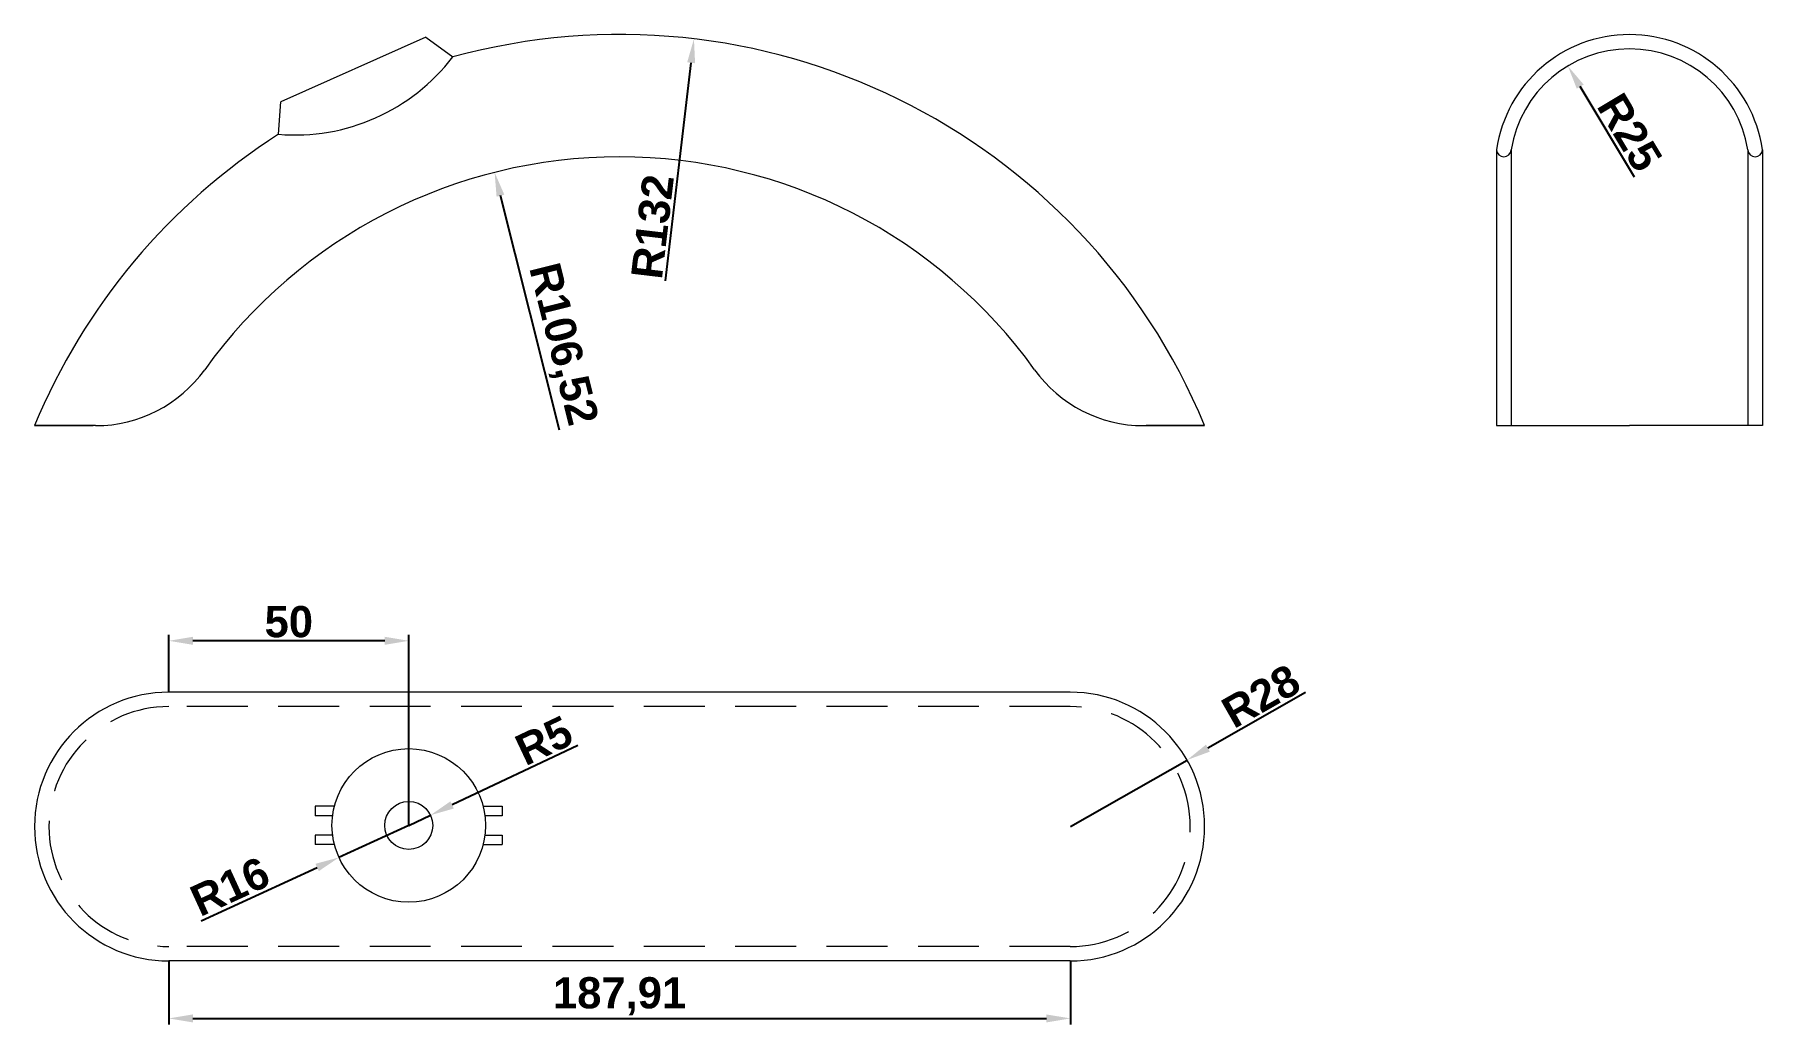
# Model space of a CAD drawing. Header units: millimetres. Extents: x 87 to 447, y 119 to 325.
import ezdxf

# ---------------------------------------------------------------- set-up
doc = ezdxf.new("R2010")
doc.units = ezdxf.units.MM
doc.linetypes.add('TRAZOS', pattern=[19.05, 12.7, -6.35])
for name, color, linetype, lineweight in [('01_Contornos', 7, 'Continuous', 20), ('02_Ocultas', 4, 'TRAZOS', 20), ('04_Cotas', 3, 'Continuous', 18)]:
    doc.layers.add(name, color=color, linetype=linetype, lineweight=lineweight)
doc.styles.add('EstiloCota', font='arialbd.ttf', dxfattribs={"height": 6.5})
doc.dimstyles.new('CotasUNE', dxfattribs={"dimtxt": 4.5, "dimasz": 5, "dimexe": 1.25, "dimexo": 0, "dimtad": 1, "dimtxsty": 'EstiloCota', "dimcen": 2.5, "dimclrd": 256, "dimclrt": 256, "dimadec": 0, "dimazin": 0, "dimtfac": 1, "dimtmove": 0, "dimatfit": 3, "dimfxl": 1, "dimarcsym": 0})

# ---------------------------------------------------------------- blocks, each defined once
blk = doc.blocks.new('*D5')
at = {"layer": '04_Cotas', "lineweight": -2, "transparency": 16777216}
blk.add_line((196.08, 242.74), (183.74, 291.64), dxfattribs=at)
at = {"layer": '04_Cotas', "transparency": 16777216}
blk.add_solid([(184.55, 291.84), (182.93, 291.43), (182.52, 296.48)], dxfattribs=at)
at = {"layer": 'Defpoints', "color": 0}
for p in [(182.52, 296.48), (208.57, 193.2)]:
    blk.add_point(p, dxfattribs=at)
at = {"layer": '04_Cotas', "transparency": 16777216, "insert": (196.34, 260.57), "char_height": 6.5, "attachment_point": 5, "rotation": 284.1604, "style": 'EstiloCota'}
blk.add_mtext('R106,52', dxfattribs=at)
blk = doc.blocks.new('*D6')
at = {"layer": '04_Cotas', "lineweight": -2, "transparency": 16777216}
blk.add_line((420.1, 295.52), (408.81, 314.36), dxfattribs=at)
at = {"layer": '04_Cotas', "transparency": 16777216}
blk.add_solid([(409.53, 314.79), (408.1, 313.93), (406.24, 318.65)], dxfattribs=at)
at = {"layer": 'Defpoints', "color": 0}
for p in [(406.24, 318.65), (419.09, 297.2)]:
    blk.add_point(p, dxfattribs=at)
at = {"layer": '04_Cotas', "transparency": 16777216, "insert": (419.12, 304.82), "char_height": 6.5, "attachment_point": 5, "rotation": 300.919, "style": 'EstiloCota'}
blk.add_mtext('R25', dxfattribs=at)
blk = doc.blocks.new('*D7')
at = {"layer": '04_Cotas', "lineweight": -2, "transparency": 16777216}
for p, q in [((351.54, 188.09), (331.2, 176.51)), ((302.53, 160.18), (326.86, 174.04))]:
    blk.add_line(p, q, dxfattribs=at)
at = {"layer": '04_Cotas', "transparency": 16777216}
blk.add_solid([(330.79, 177.23), (331.62, 175.79), (326.86, 174.04)], dxfattribs=at)
at = {"layer": 'Defpoints', "color": 0}
for p in [(326.86, 174.04), (302.53, 160.18)]:
    blk.add_point(p, dxfattribs=at)
at = {"layer": '04_Cotas', "transparency": 16777216, "insert": (342.27, 187.35), "char_height": 6.5, "attachment_point": 5, "rotation": 29.6583, "style": 'EstiloCota'}
blk.add_mtext('R28', dxfattribs=at)
blk = doc.blocks.new('*D8')
at = {"layer": '04_Cotas', "color": 0, "lineweight": -2, "transparency": 16777216}
for p, q in [((114.62, 132.18), (114.62, 118.95)), ((302.53, 132.18), (302.53, 118.95))]:
    blk.add_line(p, q, dxfattribs=at)
at = {"layer": '04_Cotas', "lineweight": -2, "transparency": 16777216}
blk.add_line((119.62, 120.2), (297.53, 120.2), dxfattribs=at)
at = {"layer": '04_Cotas', "transparency": 16777216}
for points in [[(119.62, 121.03), (119.62, 119.36), (114.62, 120.2)], [(297.53, 121.03), (297.53, 119.36), (302.53, 120.2)]]:
    blk.add_solid(points, dxfattribs=at)
at = {"layer": 'Defpoints', "color": 0}
for p in [(114.62, 132.18), (302.53, 132.18), (302.53, 120.2)]:
    blk.add_point(p, dxfattribs=at)
at = {"layer": '04_Cotas', "transparency": 16777216, "insert": (208.57, 124.81), "char_height": 6.5, "attachment_point": 5, "style": 'EstiloCota'}
blk.add_mtext('187,91', dxfattribs=at)
blk = doc.blocks.new('*D10')
at = {"layer": '04_Cotas', "lineweight": -2, "transparency": 16777216}
blk.add_line((218.11, 273.86), (223.48, 319.33), dxfattribs=at)
at = {"layer": '04_Cotas', "transparency": 16777216}
blk.add_solid([(222.66, 319.42), (224.31, 319.23), (224.07, 324.29)], dxfattribs=at)
at = {"layer": 'Defpoints', "color": 0}
for p in [(224.07, 324.29), (208.57, 193.2)]:
    blk.add_point(p, dxfattribs=at)
at = {"layer": '04_Cotas', "transparency": 16777216, "insert": (215.47, 285.17), "char_height": 6.5, "attachment_point": 5, "rotation": 83.2588, "style": 'EstiloCota'}
blk.add_mtext('R132', dxfattribs=at)
blk = doc.blocks.new('*D14')
at = {"layer": '04_Cotas', "lineweight": -2, "transparency": 16777216}
for p, q in [((199.89, 177.07), (173.66, 164.68)), ((164.62, 160.41), (169.14, 162.54))]:
    blk.add_line(p, q, dxfattribs=at)
at = {"layer": '04_Cotas', "transparency": 16777216}
blk.add_solid([(173.31, 165.43), (174.02, 163.93), (169.14, 162.54)], dxfattribs=at)
at = {"layer": 'Defpoints', "color": 0}
for p in [(169.14, 162.54), (164.62, 160.41)]:
    blk.add_point(p, dxfattribs=at)
at = {"layer": '04_Cotas', "transparency": 16777216, "insert": (192.82, 178.08), "char_height": 6.5, "attachment_point": 5, "rotation": 25.2877, "style": 'EstiloCota'}
blk.add_mtext('R5', dxfattribs=at)
blk = doc.blocks.new('*D15')
at = {"layer": '04_Cotas', "lineweight": -2, "transparency": 16777216}
for p, q in [((164.62, 160.41), (150.08, 153.74)), ((121.32, 140.56), (145.53, 151.66))]:
    blk.add_line(p, q, dxfattribs=at)
at = {"layer": '04_Cotas', "transparency": 16777216}
blk.add_solid([(145.18, 152.42), (145.88, 150.9), (150.08, 153.74)], dxfattribs=at)
at = {"layer": 'Defpoints', "color": 0}
for p in [(164.62, 160.41), (150.08, 153.74)]:
    blk.add_point(p, dxfattribs=at)
at = {"layer": '04_Cotas', "transparency": 16777216, "insert": (127.36, 147.67), "char_height": 6.5, "attachment_point": 5, "rotation": 24.6247, "style": 'EstiloCota'}
blk.add_mtext('R16', dxfattribs=at)
blk = doc.blocks.new('*D16')
at = {"layer": '04_Cotas', "color": 0, "lineweight": -2, "transparency": 16777216}
for p, q in [((114.62, 188.18), (114.62, 200.13)), ((164.62, 160.41), (164.62, 200.13))]:
    blk.add_line(p, q, dxfattribs=at)
at = {"layer": '04_Cotas', "lineweight": -2, "transparency": 16777216}
blk.add_line((159.62, 198.88), (119.62, 198.88), dxfattribs=at)
at = {"layer": '04_Cotas', "transparency": 16777216}
for points in [[(119.62, 199.72), (119.62, 198.05), (114.62, 198.88)], [(159.62, 199.72), (159.62, 198.05), (164.62, 198.88)]]:
    blk.add_solid(points, dxfattribs=at)
at = {"layer": 'Defpoints', "color": 0}
for p in [(114.62, 198.88), (114.62, 188.18), (164.62, 160.41)]:
    blk.add_point(p, dxfattribs=at)
at = {"layer": '04_Cotas', "transparency": 16777216, "insert": (139.62, 202.83), "char_height": 6.5, "attachment_point": 5, "style": 'EstiloCota'}
blk.add_mtext('50', dxfattribs=at)

msp = doc.modelspace()

# ---------------------------------------------------------------- linework, layer by layer
at = {"layer": '01_Contornos'}
for p, q in [((168.205, 324.67), (137.927, 311.169)), ((168.205, 324.67), (173.8, 320.541)), ((137.475, 304.419), (137.927, 311.169)), ((391.395, 301.22), (391.377, 301.22)), ((391.395, 301.22), (391.395, 243.718)), ((394.395, 301.22), (394.395, 243.718)), ((394.413, 301.22), (394.395, 301.22)), ((443.763, 301.22), (443.781, 301.22)), ((443.781, 301.22), (443.781, 243.718)), ((446.781, 301.22), (446.781, 243.718)), ((446.781, 301.22), (446.798, 301.22)), ((86.622, 243.718), (98.816, 243.718)), ((99.349, 243.718), (86.622, 243.718)), ((317.8, 243.718), (330.528, 243.718)), ((330.528, 243.718), (318.334, 243.718)), ((391.395, 243.718), (419.088, 243.718)), ((446.781, 243.718), (419.088, 243.718)), ((302.528, 188.181), (114.622, 188.181)), ((149.129, 164.409), (145.129, 164.409)), ((145.129, 164.409), (145.129, 162.409)), ((148.747, 162.409), (145.129, 162.409)), ((180.113, 164.409), (184.113, 164.409)), ((184.113, 162.409), (180.496, 162.409)), ((184.113, 164.409), (184.113, 162.409)), ((148.747, 158.409), (145.129, 158.409)), ((145.129, 158.409), (145.129, 156.409)), ((149.129, 156.409), (145.129, 156.409)), ((180.113, 156.409), (184.113, 156.409)), ((180.496, 158.409), (184.113, 158.409)), ((184.113, 158.409), (184.113, 156.409)), ((302.528, 132.181), (114.622, 132.181))]:
    msp.add_line(p, q, dxfattribs=at)
for radius in [16, 5]:
    msp.add_circle((164.621, 160.409), radius, dxfattribs=at)
for centre, radius, start, end in [((208.575, 193.203), 132.001, 22.5, 105.27449), ((419.088, 297.204), 28, 90, 171.75431), ((419.088, 297.204), 28, 8.24569, 90), ((419.088, 297.204), 25, 90, 170.75663), ((419.088, 297.204), 25, 9.24337, 90), ((140.895, 345.698), 41.42, 265.26386, 322.60138), ((208.575, 193.203), 132.001, 122.59075, 157.5), ((208.575, 193.203), 106.517, 90, 144.29027), ((208.575, 193.203), 106.517, 35.70973, 90), ((392.895, 301.22), 1.5, 180, 0), ((445.281, 301.22), 1.5, 180, 0), ((99.349, 271.718), 28, 270, 324.29027), ((317.8, 271.718), 28, 215.70973, 270), ((114.622, 160.181), 28, 90, 270), ((302.528, 160.181), 28, 270, 90)]:
    msp.add_arc(centre, radius, start, end, dxfattribs=at)
at = {"layer": '02_Ocultas'}
for p, q in [((302.528, 185.181), (114.622, 185.181)), ((302.528, 135.181), (114.622, 135.181))]:
    msp.add_line(p, q, dxfattribs=at)
for centre, start, end in [((114.622, 160.181), 90, 270), ((302.528, 160.181), 270, 90)]:
    msp.add_arc(centre, 25, start, end, dxfattribs=at)

# ---------------------------------------------------------------- dimensions: what is measured, and where the dimension line sits
at = {"layer": '04_Cotas'}
for center, mpoint, picture, middle in [((208.575, 193.203), (224.07, 324.292), '*D10', (219.391, 284.706)), ((419.088, 297.204), (406.242, 318.652), '*D6', (415.74, 302.794)), ((208.575, 193.203), (182.517, 296.484), '*D5', (191.863, 259.442)), ((302.528, 160.181), (326.86, 174.036), '*D7', (344.221, 183.921)), ((164.621, 160.409), (169.142, 162.545), '*D14', (194.501, 174.525)), ((164.621, 160.409), (150.076, 153.742), '*D15', (129.006, 144.084))]:
    dim = msp.add_radius_dim(center=center, mpoint=mpoint, dimstyle='CotasUNE', dxfattribs=at)
    dim.commit()
    dim.dimension.update_dxf_attribs({"geometry": picture, "text_midpoint": middle, "dimtype": 164})
for base, p1, p2, picture, middle in [((114.622, 198.885), (164.621, 160.409), (114.622, 188.181), '*D16', (139.622, 202.829)), ((302.528, 120.196), (114.622, 132.181), (302.528, 132.181), '*D8', (208.575, 124.809))]:
    dim = msp.add_linear_dim(base=base, p1=p1, p2=p2, dimstyle='CotasUNE', dxfattribs=at)
    dim.commit()
    dim.dimension.update_dxf_attribs({"geometry": picture, "text_midpoint": middle})

doc.saveas('drawing.dxf')
